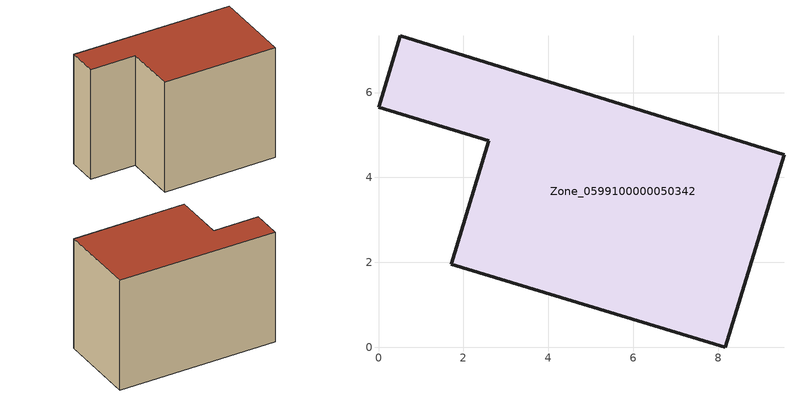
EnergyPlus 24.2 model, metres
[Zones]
Zone_0599100000050342
 floor ground (C_G): 9.55,4.54 8.16,0 1.71,1.95 2.6,4.86 0,5.65 0.52,7.34 z0
 wall outside (C_F): 8.16,0 9.55,4.54 0.52,7.34 0,5.65 2.6,4.86 1.71,1.95 8.16,0 z0:6.81
 roof outside (C_R): 1.71,1.95 8.16,0 9.55,4.54 0.52,7.34 0,5.65 2.6,4.86 z6.81
[BUILDING]
Pand.0599100000050342: North Axis=0; Terrain=City; Loads Convergence Tolerance Value=0.04; Temperature Convergence Tolerance Value=0.4; Solar Distribution=FullExterior; Maximum Number of Warmup Days=25; Minimum Number of Warmup Days=1
[Site:Location]
Rotterdam.The.Hague.AP_ZH_NLD Design_Conditions: Latitude=51.96; Longitude=4.45; Time Zone=1; Elevation=-4.5
[SITE:GROUNDTEMPERATURE:BUILDINGSURFACE]
18, 18, 18, 18, 18, 18, 18, 18, 18, 18, 18, 18
[MATERIAL] Thermal Absorptance=0.9; Solar Absorptance=0.7; Visible Absorptance=0.7
Name | Roughness | Thickness | Conductivity | Density | Specific Heat
G.TI.1946 | MediumSmooth | 0.15 | 1 | 540 | 1210
F.TI.1946 | Rough | 0.3 | 0.857143 | 1920 | 840
R.TI.1946 | MediumRough | 0.2 | 0.1 | 1500 | 1000
[CONSTRUCTION]
C_G: G.TI.1946
C_F: F.TI.1946
C_R: R.TI.1946
[ZONE]
Zone_0599100000050342: Type=1; Multiplier=1; Ceiling Height=Autocalculate; Volume=Autocalculate; Floor Area=autocalculate; Part of Total Floor Area=Yes
[ZONEINFILTRATION:DESIGNFLOWRATE]
Infil_Zone_0599100000050342: Zone or ZoneList or Space or SpaceList=Zone_0599100000050342; Schedule=AlwaysOn; Design Flow Rate Calculation Method=Flow/Area; Flow Rate per Floor Area=0.003; Constant Term Coefficient=1; Temperature Term Coefficient=0; Velocity Term Coefficient=0; Velocity Squared Term Coefficient=0
[HVACTEMPLATE:ZONE:IDEALLOADSAIRSYSTEM]
Zone_0599100000050342: Maximum Heating Supply Air Temperature=50; Minimum Cooling Supply Air Temperature=13; Maximum Heating Supply Air Humidity Ratio=0.0156; Minimum Cooling Supply Air Humidity Ratio=0.0077; Heating Limit=NoLimit; Cooling Limit=NoLimit; Dehumidification Control Type=ConstantSensibleHeatRatio; Cooling Sensible Heat Ratio=0.7; Dehumidification Setpoint=60; Humidification Control Type=None; Humidification Setpoint=30; Outdoor Air Method=None; Outdoor Air Flow Rate per Person=0.00944; Outdoor Air Flow Rate per Zone Floor Area=0; Outdoor Air Flow Rate per Zone=0; Demand Controlled Ventilation Type=None; Outdoor Air Economizer Type=NoEconomizer; Heat Recovery Type=None; Sensible Heat Recovery Effectiveness=0.7; Latent Heat Recovery Effectiveness=0.65
[ZONECONTROL:THERMOSTAT]
ThermostatControl_Zone_0599100000050342: Zone or ZoneList=Zone_0599100000050342; Control Type Schedule=DualSetpointControlType; Control 1=Thermostat_Zone_0599100000050342; Temperature Difference Between Cutout And Setpoint=0
[THERMOSTATSETPOINT:DUALSETPOINT]
Thermostat_Zone_0599100000050342: Heating Setpoint Temperature Schedule=HeatingSetpoint_Zone_0599100000050342; Cooling Setpoint Temperature Schedule=CoolingSetpoint_Zone_0599100000050342
[SCHEDULE:COMPACT]
HeatingSetpoint_Zone_0599100000050342: Through: 12/31, For: AllDays, Until: 24:00, 21
CoolingSetpoint_Zone_0599100000050342: Through: 12/31, For: AllDays, Until: 24:00, 24
DualSetpointControlType: Through: 12/31, For: AllDays, Until: 24:00, 4
AlwaysOn: Through: 12/31, For: AllDays, Until: 24:00, 1
